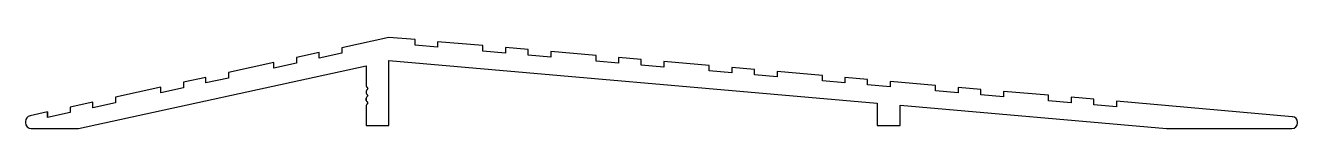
# Model space of a CAD drawing. Header units: inches. Extents: x -84 to 94, y -1 to 11.
import ezdxf

# ---------------------------------------------------------------- set-up
doc = ezdxf.new("R2010")
doc.units = ezdxf.units.IN
doc.header["$MEASUREMENT"] = 0

msp = doc.modelspace()

# ---------------------------------------------------------------- linework, layer by layer
at = {"color": 30}
for p, q in [((-33.5, 11.38), (-40.1, 9.94)), ((-29.85, 11.06), (-33.5, 11.38)), ((-29.85, 10.29), (-29.85, 11.06)), ((-20.37, 10.23), (-26.69, 10.78)), ((-26.69, 10.78), (-26.69, 10.02)), ((-43.26, 9.25), (-46.42, 8.56)), ((-43.26, 8.47), (-43.26, 9.25)), ((-40.1, 9.16), (-43.26, 8.47)), ((-40.1, 9.94), (-40.1, 9.16)), ((-26.69, 10.02), (-29.85, 10.29)), ((-20.37, 9.46), (-20.37, 10.23)), ((-17.2, 9.19), (-20.37, 9.46)), ((-14.04, 9.67), (-17.2, 9.95)), ((-17.2, 9.95), (-17.2, 9.19)), ((-14.04, 8.91), (-14.04, 9.67)), ((-10.88, 8.63), (-14.04, 8.91)), ((-4.55, 8.84), (-10.88, 9.4)), ((-10.88, 9.4), (-10.88, 8.63)), ((-76.87, -1.32), (-36.67, 7.43)), ((-49.58, 7.87), (-55.91, 6.5)), ((-49.58, 7.1), (-49.58, 7.87)), ((-46.42, 7.78), (-49.58, 7.1)), ((-46.42, 8.56), (-46.42, 7.78)), ((-36.67, 7.43), (-36.67, 4.61)), ((-33.5, -0.91), (-33.5, 8.18)), ((-33.5, 8.18), (34.76, 2.21)), ((-4.55, 8.08), (-4.55, 8.84)), ((-1.39, 7.8), (-4.55, 8.08)), ((1.78, 8.29), (-1.39, 8.57)), ((-1.39, 8.57), (-1.39, 7.8)), ((1.78, 7.53), (1.78, 8.29)), ((4.94, 7.25), (1.78, 7.53)), ((11.26, 7.46), (4.94, 8.01)), ((4.94, 8.01), (4.94, 7.25)), ((11.26, 6.7), (11.26, 7.46)), ((17.59, 6.91), (14.43, 7.18)), ((14.43, 7.18), (14.43, 6.42)), ((-59.07, 5.81), (-62.23, 5.12)), ((-59.07, 5.03), (-59.07, 5.81)), ((-55.91, 5.72), (-59.07, 5.03)), ((-55.91, 6.5), (-55.91, 5.72)), ((14.43, 6.42), (11.26, 6.7)), ((17.59, 6.14), (17.59, 6.91)), ((20.75, 5.87), (17.59, 6.14)), ((27.08, 6.08), (20.75, 6.63)), ((20.75, 6.63), (20.75, 5.87)), ((27.08, 5.31), (27.08, 6.08)), ((33.4, 5.52), (30.24, 5.8)), ((30.24, 5.8), (30.24, 5.04)), ((33.4, 4.76), (33.4, 5.52)), ((-65.39, 4.43), (-71.72, 3.05)), ((-65.39, 3.65), (-65.39, 4.43)), ((-62.23, 4.34), (-65.39, 3.65)), ((-62.23, 5.12), (-62.23, 4.34)), ((-36.67, 4.61), (-36.67, 4.61)), ((-36.67, 4.61), (-36.67, 4.61)), ((-36.67, 3.9), (-36.67, 3.61)), ((-36.6, 4.43), (-36.43, 4.26)), ((-36.43, 4.25), (-36.6, 4.08)), ((30.24, 5.04), (27.08, 5.31)), ((36.57, 4.48), (33.4, 4.76)), ((42.89, 4.69), (36.57, 5.25)), ((36.57, 5.25), (36.57, 4.48)), ((42.89, 3.93), (42.89, 4.69)), ((46.06, 3.66), (42.89, 3.93)), ((49.22, 4.14), (46.06, 4.42)), ((46.06, 4.42), (46.06, 3.66)), ((49.22, 3.38), (49.22, 4.14)), ((58.71, 3.31), (52.38, 3.86)), ((52.38, 3.86), (52.38, 3.1)), ((-74.88, 2.36), (-78.04, 1.68)), ((-74.88, 1.59), (-74.88, 2.36)), ((-71.72, 2.27), (-74.88, 1.59)), ((-71.72, 3.05), (-71.72, 2.27)), ((-36.67, 2.9), (-36.67, 2.61)), ((-36.67, 2.61), (-36.67, 2.9)), ((-36.67, 2.9), (-36.67, 2.61)), ((-36.67, 2.61), (-36.67, 2.9)), ((-36.67, 2.9), (-36.67, 2.61)), ((-36.67, 1.9), (-36.67, 1.9)), ((-36.67, 1.9), (-36.67, 1.9)), ((-36.67, 1.9), (-36.67, 1.9)), ((-36.67, 1.9), (-36.67, -0.91)), ((-36.6, 3.43), (-36.43, 3.26)), ((-36.43, 3.25), (-36.6, 3.08)), ((-36.6, 2.43), (-36.43, 2.26)), ((-36.43, 2.25), (-36.6, 2.08)), ((34.76, 2.21), (34.76, -0.91)), ((37.94, -0.91), (37.94, 1.94)), ((37.94, 1.94), (75.18, -1.32)), ((52.38, 3.1), (49.22, 3.38)), ((58.71, 2.55), (58.71, 3.31)), ((61.87, 2.27), (58.71, 2.55)), ((65.03, 2.76), (61.87, 3.03)), ((61.87, 3.03), (61.87, 2.27)), ((65.03, 2), (65.03, 2.76)), ((68.2, 1.72), (65.03, 2)), ((92.77, 0.33), (68.2, 2.48)), ((68.2, 2.48), (68.2, 1.72)), ((-81.2, 0.99), (-83.65, 0.45)), ((-81.2, 0.21), (-81.2, 0.99)), ((-81.2, 0.99), (-81.2, 0.21)), ((-78.04, 0.9), (-81.2, 0.21)), ((-78.04, 1.68), (-78.04, 0.9)), ((-84.3, -0.35), (-84.3, -0.5)), ((-83.48, -1.32), (-76.87, -1.32)), ((-36.67, -0.91), (-33.5, -0.91)), ((34.76, -0.91), (36.35, -0.91)), ((36.35, -0.91), (37.94, -0.91)), ((75.18, -1.32), (92.71, -1.32)), ((93.5, -0.53), (93.5, -0.46))]:
    msp.add_line(p, q, dxfattribs=at)
for centre, radius, start, end in [((-36.42, 4.61), 0.25, 180, 225), ((-36.42, 3.9), 0.25, 135, 180), ((-36.42, 3.61), 0.25, 180, 225), ((-36.44, 4.26), 0.008, 315, 45), ((-36.42, 2.9), 0.25, 135, 180), ((-36.42, 2.61), 0.25, 180, 225), ((-36.42, 1.9), 0.25, 135, 180), ((-36.44, 3.26), 0.008, 315, 45), ((-36.44, 2.26), 0.008, 315, 45), ((-83.48, -0.35), 0.82, 102.2865, 180), ((92.71, -0.46), 0.795, 360, 85.002), ((-83.48, -0.5), 0.82, 180, 270), ((92.71, -0.53), 0.795, 270, 360)]:
    msp.add_arc(centre, radius, start, end, dxfattribs=at)

doc.saveas('drawing.dxf')
